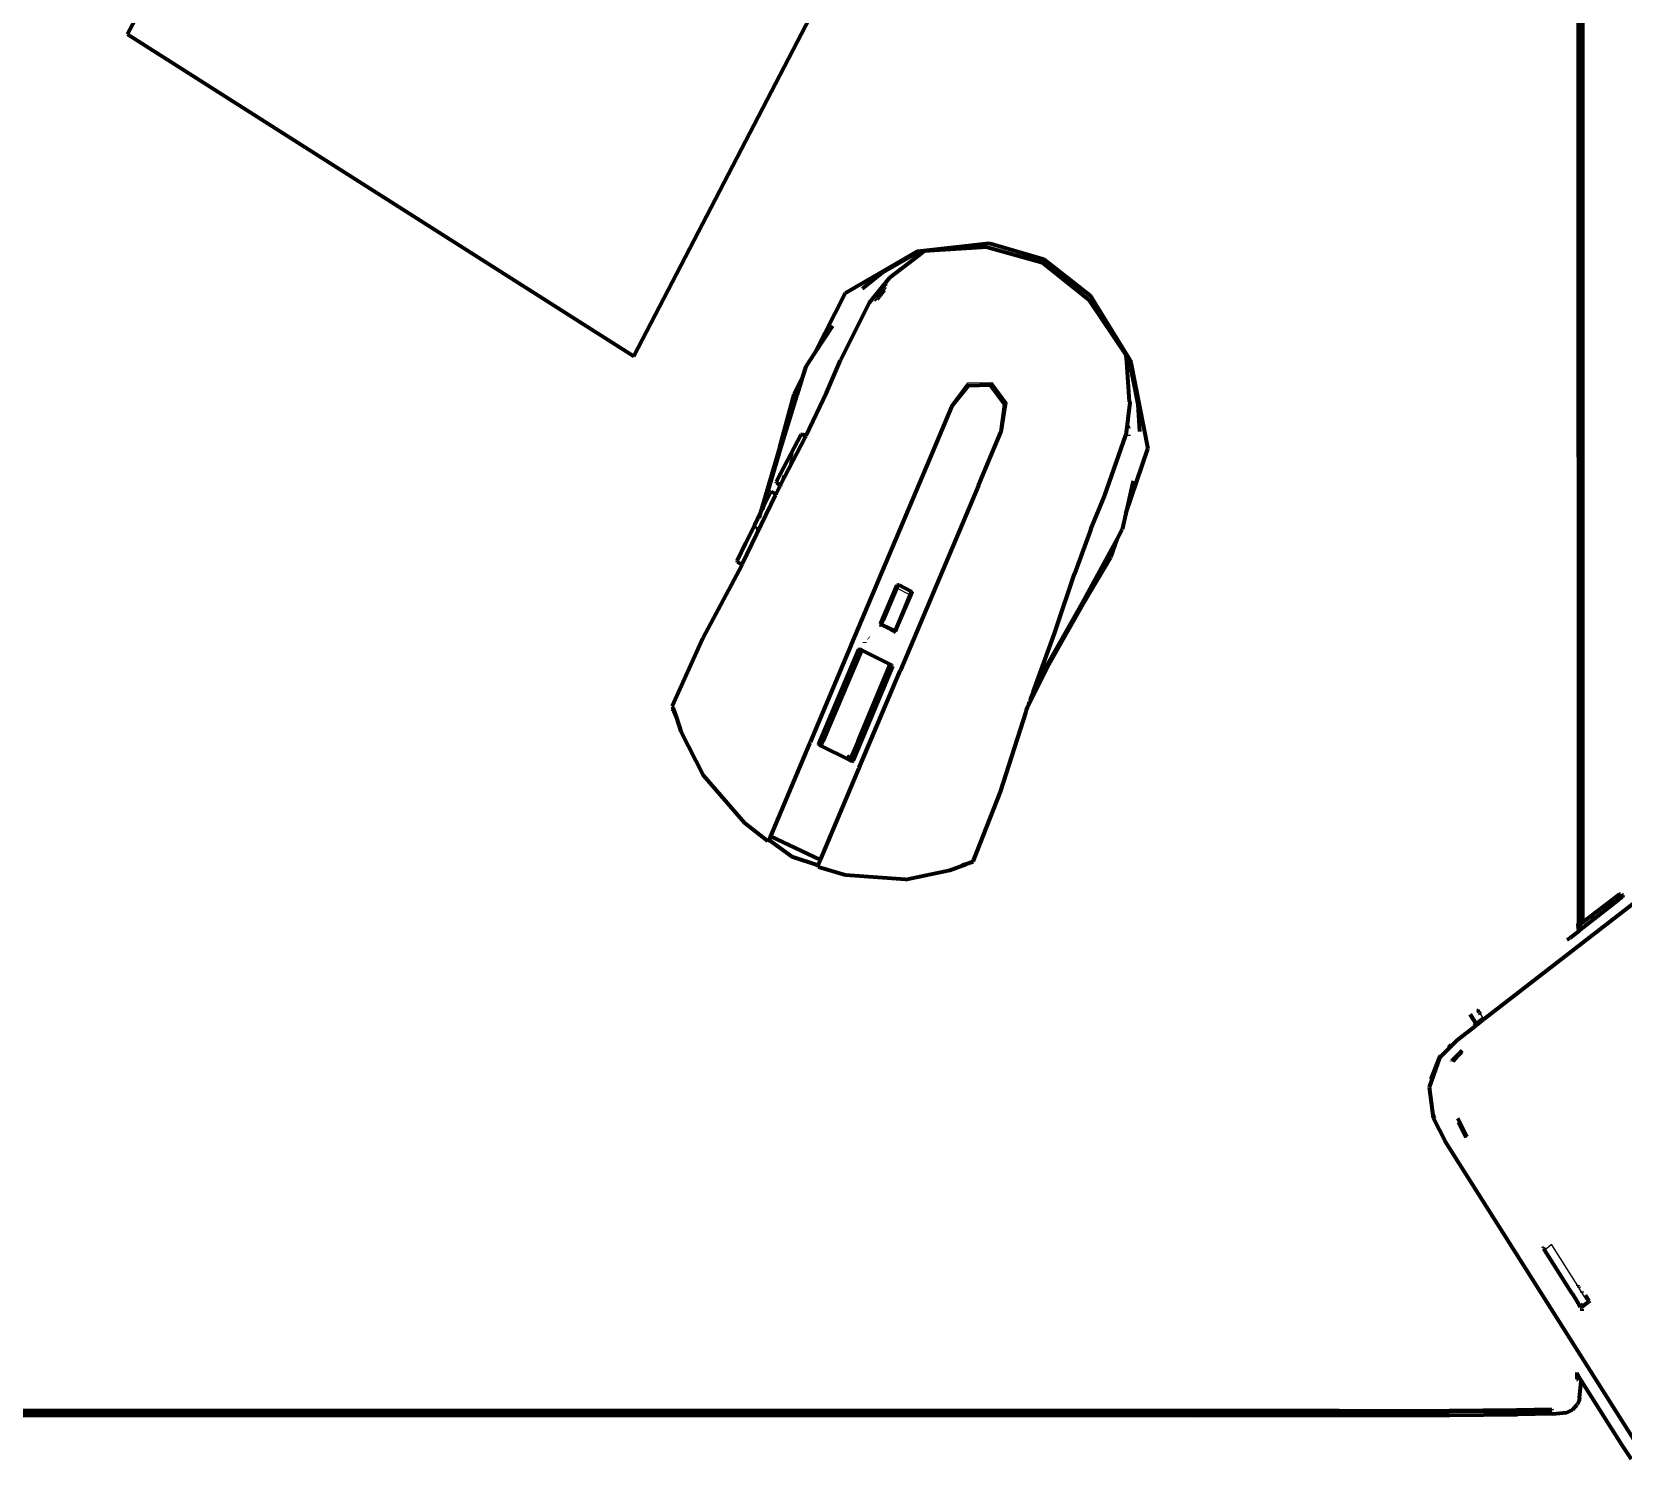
# Model space of a CAD drawing. Header units: millimetres. Extents: x 4307 to 31003, y 2809 to 20009.
# Drawn here: x 17752.6 to 17958.6, y 9448.3 to 9633.2 of the extents above; entities that cross this region are included whole.
import ezdxf

# ---------------------------------------------------------------- set-up
doc = ezdxf.new("R2010")
doc.units = ezdxf.units.MM
doc.layers.add('ProfileEdges', color=7, linetype='Continuous')

msp = doc.modelspace()

# ---------------------------------------------------------------- linework, layer by layer
for p, q in [((17867.25, 9604.62), (17867.08, 9604.65)), ((17883.43, 9603.31), (17876.26, 9605.26)), ((17866.53, 9604.11), (17866.77, 9604.24)), ((17889.38, 9598.49), (17883.43, 9603.31)), ((17863.53, 9600.99), (17862.96, 9600.15)), ((17863.33, 9600.38), (17862.96, 9600.15)), ((17862.96, 9600.15), (17861.69, 9598.27)), ((17861.82, 9598.31), (17863.22, 9600.05)), ((17863.08, 9599.62), (17862.1, 9598.39)), ((17862.83, 9600.07), (17862.6, 9599.93)), ((17862.96, 9600.15), (17862.83, 9600.07)), ((17894.74, 9590.44), (17894.86, 9590.32)), ((17894.78, 9589.78), (17895.75, 9584.93)), ((17851.28, 9586.23), (17851.64, 9586.02)), ((17851.66, 9586.09), (17851.37, 9586.26)), ((17851.37, 9586.23), (17851.66, 9586.07)), ((17851.66, 9586.09), (17851.37, 9586.23)), ((17871.56, 9584.75), (17873.78, 9587.7)), ((17873.78, 9587.7), (17876.86, 9587.74)), ((17873.8, 9587.4), (17873.81, 9587.51)), ((17876.75, 9587.47), (17873.8, 9587.4)), ((17873.8, 9587.33), (17873.8, 9587.4)), ((17873.81, 9587.51), (17876.79, 9587.56)), ((17876.75, 9587.47), (17876.72, 9587.4)), ((17876.79, 9587.56), (17876.75, 9587.47)), ((17877.73, 9586.13), (17876.75, 9587.47)), ((17876.79, 9587.56), (17878.67, 9585.01)), ((17876.86, 9587.74), (17878.82, 9585.1)), ((17871.13, 9583.68), (17871.56, 9584.75)), ((17872.32, 9585.61), (17871.61, 9584.72)), ((17878.63, 9584.89), (17878.15, 9581.35)), ((17878.82, 9585.1), (17878.2, 9581.32)), ((17878.6, 9584.93), (17878.55, 9584.88)), ((17878.67, 9585.01), (17878.6, 9584.93)), ((17878.63, 9584.89), (17878.6, 9584.93)), ((17871.13, 9583.68), (17868.67, 9577.89)), ((17894.77, 9581.78), (17894.71, 9582.14)), ((17849.47, 9579.38), (17849.54, 9579.62)), ((17852.3, 9580.98), (17851.43, 9579.34)), ((17852.3, 9580.98), (17852.76, 9580.74)), ((17852.8, 9580.81), (17852.34, 9581.06)), ((17852.74, 9580.7), (17852.34, 9580.89)), ((17878.2, 9581.32), (17854.49, 9525.06)), ((17868.67, 9577.89), (17847.84, 9528.49)), ((17849.51, 9578.92), (17849.61, 9579.27)), ((17849.59, 9575.87), (17850.51, 9577.61)), ((17850.51, 9577.61), (17851.41, 9579.3)), ((17851.11, 9578.51), (17850.7, 9577.25)), ((17851.43, 9579.34), (17851.41, 9579.3)), ((17849.09, 9574.89), (17849.59, 9575.87)), ((17849.53, 9574.49), (17849.86, 9575.73)), ((17847.37, 9571.6), (17848.3, 9573.45)), ((17848.3, 9573.45), (17848.32, 9573.5)), ((17848.87, 9573.16), (17848.3, 9573.45)), ((17848.89, 9573.21), (17848.32, 9573.5)), ((17849.53, 9574.49), (17849.09, 9574.89)), ((17847.35, 9571.54), (17847.23, 9571.3)), ((17847.37, 9571.6), (17847.35, 9571.54)), ((17846.24, 9569.25), (17846.72, 9570.23)), ((17846.84, 9570.59), (17846.93, 9570.66)), ((17846.93, 9570.66), (17846.98, 9570.84)), ((17846.98, 9570.84), (17847.22, 9571.27)), ((17846.14, 9569.05), (17845.07, 9566.81)), ((17846.14, 9569.05), (17846.21, 9569.18)), ((17846.21, 9569.18), (17846.24, 9569.25)), ((17846.37, 9569.09), (17846.31, 9568.91)), ((17846.42, 9568.64), (17846.55, 9569)), ((17844.01, 9564.64), (17845.07, 9566.81)), ((17892.16, 9565.17), (17891.89, 9565.26)), ((17891.91, 9565.3), (17892.16, 9565.17)), ((17892.16, 9565.17), (17891.92, 9565.33)), ((17892.23, 9565.18), (17892.16, 9565.17)), ((17892.29, 9565.15), (17892.23, 9565.18)), ((17844.48, 9564.01), (17839.47, 9554.51)), ((17843.95, 9564.51), (17844.52, 9564.18)), ((17843.97, 9564.54), (17844.01, 9564.64)), ((17843.97, 9564.54), (17844.53, 9564.21)), ((17844.52, 9564.18), (17844.56, 9564.19)), ((17844.53, 9564.21), (17844.58, 9564.23)), ((17892.2, 9565.16), (17892.16, 9565.17)), ((17864.65, 9561.07), (17862.92, 9556.97)), ((17864.74, 9561.55), (17864.63, 9561.54)), ((17864.65, 9561.07), (17864.68, 9561.15)), ((17864.68, 9561.08), (17864.65, 9561.07)), ((17866.17, 9560.29), (17864.68, 9561.08)), ((17864.72, 9561.24), (17864.8, 9561.42)), ((17864.76, 9561.6), (17864.74, 9561.55)), ((17864.8, 9561.42), (17866.31, 9560.67)), ((17866.17, 9560.29), (17864.43, 9556.2)), ((17866.32, 9560.64), (17866.17, 9560.29)), ((17866.31, 9560.67), (17866.32, 9560.64)), ((17866.44, 9560.68), (17866.46, 9560.72)), ((17866.51, 9560.58), (17866.44, 9560.68)), ((17888.81, 9559.36), (17888.68, 9559.15)), ((17862.92, 9556.97), (17862.73, 9556.52)), ((17862.55, 9556.34), (17862.57, 9556.4)), ((17862.73, 9556.52), (17864.23, 9555.73)), ((17864.23, 9555.73), (17864.41, 9556.1)), ((17864.27, 9555.53), (17864.25, 9555.48)), ((17864.43, 9556.2), (17864.41, 9556.1)), ((17836.67, 9548.25), (17839.47, 9554.51)), ((17859.77, 9553.29), (17859.68, 9553.25)), ((17863.75, 9551.3), (17863.6, 9551.37)), ((17863.98, 9551.17), (17863.75, 9551.3)), ((17863.96, 9551.11), (17863.98, 9551.17)), ((17881.67, 9546.09), (17884.23, 9551.3)), ((17883.29, 9549.83), (17882.23, 9547.65)), ((17835.56, 9545.78), (17836.36, 9547.59)), ((17836.36, 9547.59), (17836.67, 9548.25)), ((17835.56, 9545.78), (17835.61, 9545.6)), ((17836.06, 9544.35), (17836.65, 9542.64)), ((17839.52, 9536.99), (17836.65, 9542.64)), ((17854.51, 9540.72), (17854.46, 9540.87)), ((17854.51, 9540.72), (17854.55, 9540.8)), ((17854.7, 9540.59), (17854.51, 9540.72)), ((17858.46, 9538.73), (17854.7, 9540.59)), ((17858.71, 9538.65), (17858.46, 9538.73)), ((17858.84, 9538.7), (17858.71, 9538.65)), ((17877.89, 9534.69), (17874.36, 9525.77)), ((17847.82, 9528.41), (17847.87, 9528.49)), ((17854.47, 9525.08), (17854.45, 9524.99)), ((17865.72, 9523.48), (17871.48, 9524.68)), ((17873.05, 9525.27), (17871.48, 9524.68)), ((17874.15, 9525.67), (17873.05, 9525.27)), ((17874.21, 9525.72), (17874.15, 9525.67)), ((17874.36, 9525.77), (17874.21, 9525.72)), ((17954.58, 9518.6), (17958.28, 9521.47)), ((17954.58, 9518.6), (17953.36, 9517.66)), ((17952.81, 9517.23), (17952.78, 9517.21)), ((17952.94, 9517.33), (17952.81, 9517.23)), ((17953.05, 9517.42), (17952.94, 9517.33)), ((17953.36, 9517.66), (17953.15, 9517.5)), ((17939.68, 9506.65), (17939.79, 9506.47)), ((17940.08, 9506.02), (17940.46, 9505.41)), ((17937.27, 9492.07), (17937.3, 9491.94)), ((17937.3, 9491.94), (17938.32, 9490)), ((17948.4, 9475.43), (17948.35, 9475.4)), ((17948.35, 9475.4), (17952.73, 9468.48)), ((17948.46, 9475.46), (17948.4, 9475.43)), ((17948.46, 9475.46), (17949.29, 9476.12)), ((17949.37, 9476.09), (17949.29, 9476.12)), ((17951.62, 9472.55), (17949.37, 9476.09)), ((17952.74, 9470.77), (17951.62, 9472.55)), ((17952.87, 9470.56), (17952.74, 9470.77)), ((17953.26, 9469.94), (17952.87, 9470.56)), ((17952.73, 9468.44), (17952.86, 9468.28)), ((17953.01, 9468.25), (17953.25, 9468.43)), ((17953.25, 9468.43), (17953.36, 9468.52)), ((17953.86, 9468.99), (17953.26, 9469.94)), ((17953.86, 9468.91), (17953.86, 9468.99)), ((17952.86, 9468.23), (17952.93, 9468.17))]:
    msp.add_line(p, q)
at = {"layer": 'ProfileEdges', "lineweight": 211}
for p, q in [((17952.79, 9767.59), (17952.81, 9517.75)), ((17952.92, 9767.61), (17952.94, 9517.48)), ((17953.35, 9767.67), (17953.36, 9517.81)), ((17953.05, 9744), (17953.05, 9517.73)), ((17953.15, 9517.72), (17953.15, 9744.01)), ((17830.54, 9591.16), (17888.13, 9702.01)), ((17764.99, 9632.83), (17766.34, 9635.42)), ((17764.99, 9632.83), (17830.54, 9591.16)), ((17857.91, 9599.35), (17867.08, 9604.65)), ((17862.73, 9601.98), (17867.04, 9604.47)), ((17867.11, 9604.41), (17867.04, 9604.47)), ((17867.08, 9604.65), (17867.31, 9604.76)), ((17867.11, 9604.41), (17867.22, 9604.43)), ((17867.43, 9604.27), (17867.22, 9604.43)), ((17867.31, 9604.76), (17876.51, 9605.78)), ((17868.1, 9604.74), (17867.46, 9604.25)), ((17876.26, 9605.26), (17868.1, 9604.74)), ((17876.26, 9605.26), (17883.41, 9603.28)), ((17876.51, 9605.78), (17883.59, 9603.7)), ((17867.46, 9604.25), (17863.62, 9601.29)), ((17867.46, 9604.25), (17867.43, 9604.27)), ((17883.41, 9603.28), (17889.38, 9598.49)), ((17883.59, 9603.7), (17889.59, 9599.03)), ((17860.14, 9599.92), (17862.73, 9601.98)), ((17863.62, 9601.29), (17860.98, 9598.07)), ((17853.96, 9591.54), (17857.91, 9599.35)), ((17862.5, 9599.77), (17862.83, 9600.07)), ((17862.6, 9599.93), (17862.57, 9599.91)), ((17889.38, 9598.49), (17894.27, 9591.23)), ((17889.59, 9599.03), (17894.79, 9590.59)), ((17860.98, 9598.07), (17857.28, 9590.65)), ((17853.96, 9591.54), (17856.31, 9595.1)), ((17852.83, 9589.83), (17853.96, 9591.54)), ((17855.49, 9586.39), (17857.28, 9590.65)), ((17894.34, 9590.38), (17894.27, 9591.23)), ((17894.34, 9590.38), (17894.37, 9590.37)), ((17894.71, 9585.25), (17894.34, 9590.38)), ((17894.37, 9590.37), (17894.62, 9590.3)), ((17894.68, 9590.19), (17894.62, 9590.3)), ((17894.77, 9590.17), (17894.68, 9590.19)), ((17895.81, 9584.91), (17894.77, 9590.17)), ((17894.79, 9590.59), (17894.86, 9590.32)), ((17894.86, 9590.32), (17897.09, 9579.14)), ((17851.3, 9586.3), (17852.41, 9588.47)), ((17851.66, 9586.09), (17852.41, 9588.47)), ((17852.41, 9588.47), (17852.83, 9589.83)), ((17849.41, 9579.41), (17851.28, 9586.23)), ((17849.55, 9579.3), (17851.64, 9586.02)), ((17851.28, 9586.23), (17851.37, 9586.23)), ((17851.3, 9586.3), (17851.37, 9586.26)), ((17851.37, 9586.26), (17851.37, 9586.23)), ((17851.64, 9586.02), (17851.66, 9586.09)), ((17855.49, 9586.39), (17852.84, 9580.89)), ((17873.8, 9587.33), (17871.68, 9584.68)), ((17876.72, 9587.4), (17873.8, 9587.33)), ((17878.55, 9584.88), (17876.72, 9587.4)), ((17871.66, 9584.59), (17868.79, 9577.83)), ((17871.68, 9584.68), (17871.66, 9584.59)), ((17878.08, 9581.38), (17878.55, 9584.88)), ((17894.73, 9585.16), (17894.23, 9580.92)), ((17894.76, 9585.23), (17894.71, 9585.25)), ((17894.76, 9585.23), (17894.73, 9585.16)), ((17896.05, 9581.4), (17895.81, 9584.91)), ((17849.5, 9575.92), (17852.2, 9581.01)), ((17849.53, 9574.49), (17852.74, 9580.7)), ((17852.2, 9581.01), (17852.34, 9581.06)), ((17852.34, 9581.06), (17852.82, 9580.82)), ((17852.74, 9580.7), (17852.76, 9580.74)), ((17852.76, 9580.74), (17852.82, 9580.82)), ((17852.82, 9580.82), (17852.84, 9580.89)), ((17875.15, 9574.42), (17878.03, 9581.3)), ((17878.03, 9581.3), (17878.08, 9581.38)), ((17891.47, 9573.01), (17894.23, 9580.92)), ((17894.6, 9580.82), (17894.6, 9580.98)), ((17849.41, 9579.41), (17846.94, 9570.91)), ((17847.37, 9571.8), (17849.55, 9579.3)), ((17868.79, 9577.83), (17858.67, 9553.81)), ((17894.22, 9570.77), (17897.09, 9579.14)), ((17848.99, 9574.93), (17849.5, 9575.92)), ((17847.37, 9571.8), (17848.21, 9573.52)), ((17848.36, 9573.58), (17848.21, 9573.52)), ((17848.93, 9573.29), (17848.36, 9573.58)), ((17849.13, 9573.72), (17848.93, 9573.29)), ((17849.03, 9574.78), (17848.99, 9574.93)), ((17849.03, 9574.78), (17849.48, 9574.38)), ((17849.45, 9574.33), (17849.13, 9573.72)), ((17849.45, 9574.33), (17849.48, 9574.38)), ((17849.53, 9574.49), (17849.48, 9574.38)), ((17875.15, 9574.42), (17865.06, 9550.52)), ((17895.16, 9575), (17894.22, 9570.77)), ((17848.87, 9573.16), (17844.55, 9564.24)), ((17846.94, 9570.91), (17847.37, 9571.8)), ((17847.23, 9571.3), (17847.37, 9571.8)), ((17848.89, 9573.21), (17848.87, 9573.16)), ((17848.93, 9573.29), (17848.89, 9573.21)), ((17889.67, 9568.77), (17891.47, 9573.01)), ((17846.13, 9569.28), (17846.94, 9570.91)), ((17846.84, 9570.59), (17846.72, 9570.23)), ((17846.94, 9570.91), (17846.84, 9570.59)), ((17847.22, 9571.27), (17847.23, 9571.3)), ((17894.22, 9570.77), (17893.76, 9568.72)), ((18023.98, 9569.91), (17940.54, 9505.28)), ((17846.13, 9569.28), (17845, 9566.92)), ((17846.32, 9569.12), (17846.28, 9568.99)), ((17846.36, 9568.78), (17846.46, 9569.05)), ((17889.67, 9568.77), (17887.56, 9562.97)), ((17891.92, 9565.33), (17893.09, 9567.48)), ((17892.29, 9565.15), (17893.09, 9567.48)), ((17893.09, 9567.48), (17893.76, 9568.72)), ((17845, 9566.92), (17843.9, 9564.66)), ((17888.58, 9559.17), (17891.89, 9565.26)), ((17891.89, 9565.26), (17891.92, 9565.33)), ((17844.48, 9564.01), (17839.45, 9554.63)), ((17843.89, 9564.62), (17843.9, 9564.66)), ((17843.95, 9564.51), (17843.89, 9564.62)), ((17843.95, 9564.51), (17843.94, 9564.48)), ((17844.52, 9564.18), (17843.94, 9564.48)), ((17844.55, 9564.17), (17844.47, 9564.09)), ((17844.47, 9564.09), (17844.48, 9564.01)), ((17844.55, 9564.17), (17844.52, 9564.18)), ((17844.55, 9564.24), (17844.56, 9564.19)), ((17844.56, 9564.19), (17844.55, 9564.17)), ((17888.75, 9559.12), (17892.26, 9565.08)), ((17892.26, 9565.08), (17892.2, 9565.16)), ((17892.2, 9565.16), (17892.29, 9565.15)), ((17862.74, 9557.07), (17864.61, 9561.5)), ((17864.69, 9561.5), (17862.81, 9557.03)), ((17864.61, 9561.5), (17864.63, 9561.54)), ((17864.61, 9561.5), (17864.69, 9561.5)), ((17864.69, 9561.5), (17864.74, 9561.55)), ((17864.74, 9561.55), (17864.82, 9561.55)), ((17864.82, 9561.55), (17866.39, 9560.74)), ((17885.2, 9555.89), (17887.56, 9562.97)), ((17866.44, 9560.6), (17864.56, 9556.13)), ((17864.62, 9556.09), (17866.5, 9560.53)), ((17866.39, 9560.74), (17866.44, 9560.68)), ((17866.44, 9560.68), (17866.44, 9560.6)), ((17866.5, 9560.53), (17866.44, 9560.6)), ((17866.51, 9560.58), (17866.5, 9560.53)), ((17884.15, 9551.39), (17888.58, 9559.17)), ((17884.29, 9551.28), (17888.75, 9559.12)), ((17862.52, 9556.54), (17862.74, 9557.07)), ((17862.61, 9556.56), (17862.81, 9557.03)), ((17862.65, 9557.11), (17862.74, 9557.07)), ((17862.74, 9557.07), (17862.81, 9557.03)), ((17862.81, 9557.03), (17862.92, 9556.97)), ((17862.35, 9556.42), (17862.54, 9556.38)), ((17862.42, 9556.56), (17862.52, 9556.54)), ((17862.5, 9556.49), (17862.52, 9556.54)), ((17862.54, 9556.48), (17862.5, 9556.49)), ((17862.52, 9556.54), (17862.54, 9556.48)), ((17862.57, 9556.4), (17862.54, 9556.48)), ((17862.54, 9556.38), (17862.57, 9556.4)), ((17862.57, 9556.4), (17862.66, 9556.35)), ((17862.66, 9556.42), (17862.61, 9556.56)), ((17862.76, 9556.33), (17862.66, 9556.42)), ((17862.66, 9556.35), (17862.76, 9556.33)), ((17862.76, 9556.33), (17862.68, 9556.15)), ((17864.24, 9555.62), (17862.76, 9556.33)), ((17862.76, 9556.33), (17864.15, 9555.59)), ((17864.11, 9555.5), (17864.15, 9555.59)), ((17864.19, 9555.57), (17864.15, 9555.59)), ((17864.19, 9555.57), (17864.27, 9555.53)), ((17864.24, 9555.62), (17864.36, 9555.67)), ((17864.3, 9555.54), (17864.27, 9555.53)), ((17864.43, 9555.36), (17864.27, 9555.53)), ((17864.39, 9555.53), (17864.3, 9555.54)), ((17864.36, 9555.67), (17864.56, 9556.13)), ((17864.39, 9555.53), (17864.62, 9556.09)), ((17864.48, 9555.49), (17864.39, 9555.53)), ((17864.43, 9556.2), (17864.56, 9556.13)), ((17864.56, 9556.13), (17864.62, 9556.09)), ((17864.62, 9556.09), (17864.71, 9556.05)), ((17882.23, 9547.65), (17884.98, 9555.23)), ((17884.98, 9555.23), (17885.2, 9555.89)), ((17839.45, 9554.63), (17835.47, 9545.85)), ((17858.62, 9553.7), (17853.36, 9541.16)), ((17854.49, 9540.94), (17859.66, 9553.19)), ((17859.98, 9553.1), (17855.82, 9543.24)), ((17858.67, 9553.81), (17858.62, 9553.7)), ((17859.68, 9553.25), (17859.66, 9553.19)), ((17859.66, 9553.19), (17859.79, 9553.24)), ((17859.98, 9553.1), (17859.79, 9553.24)), ((17860, 9553.14), (17859.98, 9553.1)), ((17863.73, 9551.23), (17859.98, 9553.1)), ((17860.4, 9554.11), (17860.37, 9554.03)), ((17860.93, 9554.66), (17860.89, 9554.68)), ((17864.03, 9551.03), (17858.87, 9538.78)), ((17859.55, 9541.32), (17863.73, 9551.23)), ((17863.73, 9551.23), (17863.75, 9551.3)), ((17863.96, 9551.11), (17863.73, 9551.23)), ((17864.03, 9551.03), (17863.96, 9551.11)), ((17881.51, 9545.65), (17884.29, 9551.28)), ((17884.15, 9551.39), (17881.87, 9546.65)), ((17859.72, 9537.88), (17865.02, 9550.4)), ((17865.02, 9550.4), (17865.06, 9550.52)), ((17881.87, 9546.65), (17881.74, 9546.38)), ((17881.87, 9546.65), (17882.12, 9547.41)), ((17882.23, 9547.65), (17882.12, 9547.41)), ((17835.47, 9545.85), (17835.61, 9545.6)), ((17835.61, 9545.6), (17835.62, 9545.63)), ((17835.61, 9545.6), (17835.63, 9545.54)), ((17835.61, 9545.46), (17835.63, 9545.54)), ((17835.61, 9545.46), (17835.63, 9545.39)), ((17835.63, 9545.39), (17835.61, 9545.3)), ((17835.64, 9545.24), (17835.61, 9545.3)), ((17835.63, 9545.54), (17836.06, 9544.35)), ((17835.64, 9545.24), (17835.82, 9544.85)), ((17835.82, 9544.85), (17836.06, 9544.35)), ((17877.98, 9534.75), (17881.3, 9545.09)), ((17881.3, 9545.09), (17881.37, 9545.38)), ((17881.37, 9545.38), (17881.51, 9545.65)), ((17881.51, 9545.65), (17881.54, 9545.83)), ((17881.54, 9545.83), (17881.67, 9546.09)), ((17881.67, 9546.09), (17881.74, 9546.38)), ((17836.06, 9544.35), (17836.63, 9542.57)), ((17836.63, 9542.57), (17839.5, 9536.92)), ((17855.82, 9543.24), (17855.05, 9541.4)), ((17855.82, 9543.24), (17855.9, 9543.21)), ((17853.28, 9541.02), (17848.21, 9529.01)), ((17853.28, 9541.02), (17853.36, 9541.16)), ((17854.46, 9540.87), (17854.49, 9540.94)), ((17854.49, 9540.94), (17854.55, 9540.8)), ((17854.55, 9540.8), (17854.75, 9540.7)), ((17854.75, 9540.7), (17854.7, 9540.59)), ((17855.05, 9541.4), (17854.75, 9540.7)), ((17854.95, 9540.93), (17854.75, 9540.7)), ((17858.5, 9538.84), (17854.75, 9540.7)), ((17855.05, 9541.4), (17855.12, 9541.34)), ((17859.55, 9541.32), (17858.5, 9538.84)), ((17859.55, 9541.32), (17859.47, 9541.37)), ((17858.51, 9539.09), (17858.15, 9539.35)), ((17858.5, 9538.84), (17858.46, 9538.73)), ((17858.5, 9538.84), (17858.51, 9539.09)), ((17858.5, 9538.84), (17858.74, 9538.73)), ((17858.74, 9538.73), (17858.87, 9538.78)), ((17858.84, 9538.7), (17858.87, 9538.78)), ((17839.5, 9536.92), (17844.85, 9530.72)), ((17854.71, 9525.95), (17859.67, 9537.72)), ((17859.72, 9537.88), (17859.67, 9537.72)), ((17874.46, 9525.74), (17877.98, 9534.75)), ((17844.85, 9530.72), (17847.82, 9528.41)), ((17847.98, 9528.45), (17847.82, 9528.41)), ((17848.02, 9528.55), (17847.98, 9528.45)), ((17848.08, 9528.6), (17848.02, 9528.55)), ((17848.02, 9528.55), (17851, 9526.39)), ((17848.21, 9529.01), (17848.08, 9528.6)), ((17854.71, 9525.95), (17848.21, 9529.01)), ((17851, 9526.39), (17854.41, 9525.26)), ((17854.37, 9525.16), (17854.41, 9525.26)), ((17854.45, 9524.99), (17854.37, 9525.16)), ((17854.41, 9525.33), (17854.71, 9525.95)), ((17854.41, 9525.26), (17854.41, 9525.33)), ((17857.95, 9523.96), (17854.45, 9524.99)), ((17865.69, 9523.41), (17871.45, 9524.61)), ((17871.45, 9524.61), (17873.54, 9525.39)), ((17873.54, 9525.39), (17873.05, 9525.27)), ((17873.54, 9525.39), (17874.04, 9525.58)), ((17873.94, 9525.48), (17873.54, 9525.39)), ((17873.99, 9525.5), (17873.94, 9525.48)), ((17874.04, 9525.58), (17873.99, 9525.5)), ((17874.04, 9525.58), (17874.11, 9525.6)), ((17874.11, 9525.6), (17874.46, 9525.74)), ((17874.15, 9525.67), (17874.11, 9525.6)), ((17874.15, 9525.67), (17874.2, 9525.69)), ((17874.21, 9525.72), (17874.2, 9525.69)), ((17865.69, 9523.41), (17857.95, 9523.96)), ((17957.15, 9520.72), (17953.36, 9517.81)), ((17957.94, 9520.7), (17954.81, 9518.24)), ((17958.07, 9521.44), (17957.15, 9520.72)), ((17957.94, 9520.7), (17958.07, 9520.83)), ((17958.28, 9521.47), (17958.07, 9521.44)), ((17958.07, 9520.83), (17958.44, 9521.24)), ((17958.31, 9520.98), (17958.07, 9520.83)), ((17958.28, 9521.47), (17958.44, 9521.24)), ((17958.31, 9520.98), (17958.47, 9521.19)), ((17958.44, 9521.24), (17958.47, 9521.27)), ((17958.44, 9521.24), (17958.47, 9521.19)), ((17958.58, 9521.36), (17958.47, 9521.27)), ((17958.47, 9521.19), (17958.52, 9521.11)), ((17958.58, 9521.36), (17958.52, 9521.11)), ((17958.63, 9521.37), (17958.58, 9521.36)), ((17954.81, 9518.24), (17953.05, 9516.87)), ((17953.36, 9517.81), (17953.33, 9517.78)), ((17954.81, 9518.24), (17954.58, 9518.6)), ((17951.38, 9515.61), (17951.7, 9515.81)), ((17952.81, 9516.68), (17951.7, 9515.81)), ((17952.78, 9517.36), (17952.81, 9517.75)), ((17952.78, 9517.36), (17952.94, 9517.48)), ((17952.81, 9517.23), (17952.78, 9517.36)), ((17952.78, 9517.36), (17952.78, 9517.21)), ((17952.78, 9517.21), (17952.81, 9516.68)), ((17953.05, 9516.87), (17952.81, 9516.68)), ((17953.05, 9517.57), (17952.94, 9517.48)), ((17952.94, 9517.48), (17952.94, 9517.33)), ((17953.05, 9517.73), (17953.15, 9517.72)), ((17953.05, 9517.57), (17953.05, 9517.73)), ((17953.05, 9517.42), (17953.05, 9517.57)), ((17953.05, 9516.87), (17953.05, 9517.42)), ((17953.28, 9517.75), (17953.15, 9517.65)), ((17953.36, 9517.66), (17953.33, 9517.78)), ((17951.38, 9515.61), (17951.3, 9515.58)), ((17938.74, 9505.92), (17939.52, 9504.69)), ((17938.79, 9505.96), (17939.57, 9504.72)), ((17939.98, 9506.16), (17939.79, 9506.47)), ((17939.98, 9506.16), (17940.08, 9506.02)), ((17937.1, 9502.59), (17939.61, 9504.55)), ((17939.31, 9504.5), (17939.52, 9504.69)), ((17939.52, 9504.69), (17939.57, 9504.72)), ((17939.52, 9504.69), (17939.61, 9504.55)), ((17939.57, 9504.72), (17940.01, 9505.04)), ((17939.66, 9504.59), (17939.57, 9504.72)), ((17939.61, 9504.55), (17939.66, 9504.59)), ((17939.66, 9504.59), (17940.54, 9505.28)), ((17940.01, 9505.04), (17940.46, 9505.41)), ((17940.54, 9505.28), (17940.46, 9505.41)), ((17934.82, 9500.29), (17937.1, 9502.59)), ((17936.01, 9501.66), (17936.33, 9501.98)), ((17934.82, 9500.29), (17933.51, 9496.5)), ((17933.76, 9497.53), (17934.82, 9500.29)), ((17934.82, 9500.29), (17934.86, 9500.5)), ((17934.86, 9500.5), (17934.95, 9500.6)), ((17936.42, 9499.89), (17936.43, 9499.93)), ((17936.43, 9499.93), (17937.75, 9501.24)), ((17937.14, 9500.54), (17936.56, 9499.85)), ((17937.68, 9501.06), (17937.14, 9500.54)), ((17933.51, 9496.5), (17933.99, 9492.53)), ((17933.99, 9492.53), (17935.56, 9489.53)), ((17934.08, 9492.69), (17934.04, 9492.92)), ((17934.17, 9492.51), (17934.08, 9492.69)), ((17938.4, 9490.06), (17937.2, 9492.45)), ((17938.3, 9489.98), (17937.3, 9491.94)), ((17960.55, 9450.04), (17935.56, 9489.53)), ((17948.3, 9475.61), (17948.32, 9475.77)), ((17948.36, 9475.52), (17948.3, 9475.61)), ((17948.32, 9475.77), (17948.36, 9475.8)), ((17948.4, 9475.43), (17948.38, 9475.49)), ((17951.99, 9469.78), (17948.4, 9475.43)), ((17952.74, 9470.86), (17952.74, 9470.77)), ((17952.87, 9470.66), (17952.87, 9470.56)), ((17951.99, 9469.78), (17952.73, 9468.6)), ((17952.73, 9468.6), (17952.73, 9468.48)), ((17952.73, 9468.6), (17952.86, 9468.39)), ((17952.73, 9468.48), (17952.73, 9468.44)), ((17952.86, 9468.39), (17952.86, 9468.28)), ((17952.86, 9468.39), (17952.94, 9468.28)), ((17953.23, 9468.02), (17954.11, 9468.7)), ((17953.25, 9468.43), (17953.23, 9468.02)), ((17953.26, 9470.05), (17953.26, 9469.94)), ((17953.69, 9469.56), (17954.14, 9468.85)), ((17954.11, 9468.7), (17954.14, 9468.85)), ((17954.28, 9468.83), (17954.11, 9468.7)), ((17952.86, 9468.28), (17952.86, 9468.23)), ((17953.01, 9468.25), (17952.94, 9468.28)), ((17953.09, 9468.04), (17953.01, 9468.25)), ((17953.23, 9468.02), (17953.09, 9468.04)), ((17953.23, 9468.02), (17953.24, 9467.89)), ((17953.24, 9467.78), (17953.24, 9467.53)), ((17952.63, 9458.69), (17952.64, 9459.31)), ((17952.63, 9458.69), (17952.76, 9458.65)), ((17952.64, 9459.31), (17952.64, 9459.57)), ((17952.64, 9459.31), (17952.76, 9459.14)), ((17952.76, 9459.14), (17952.77, 9459.37)), ((17952.76, 9459.14), (17952.76, 9459.11)), ((17952.76, 9459.11), (17952.76, 9458.65)), ((17952.76, 9459.11), (17953.17, 9458.5)), ((17952.96, 9456.27), (17953.17, 9458.5)), ((17953.17, 9458.5), (17958.42, 9450.17)), ((17952.96, 9456.27), (17952.86, 9455.8)), ((17903.46, 9453.99), (17436.7, 9454)), ((17921.82, 9454.62), (17436.77, 9454.62)), ((17455.14, 9454.22), (17903.44, 9454.22)), ((17903.43, 9454.46), (17921.83, 9454.47)), ((17903.44, 9454.33), (17903.43, 9454.46)), ((17921.84, 9454.35), (17903.44, 9454.33)), ((17903.44, 9454.33), (17903.44, 9454.22)), ((17903.46, 9453.99), (17936.15, 9454.06)), ((17921.82, 9454.62), (17936.07, 9454.65)), ((17921.83, 9454.47), (17936.09, 9454.51)), ((17936.11, 9454.38), (17921.84, 9454.35)), ((17936.07, 9454.65), (17944.79, 9454.71)), ((17944.82, 9454.57), (17936.09, 9454.51)), ((17936.09, 9454.51), (17936.11, 9454.38)), ((17936.15, 9454.06), (17944.91, 9454.11)), ((17944.79, 9454.71), (17949.34, 9454.8)), ((17949.38, 9454.66), (17944.82, 9454.57)), ((17949.51, 9454.21), (17944.91, 9454.11)), ((17949.34, 9454.8), (17949.38, 9454.66)), ((17949.51, 9454.21), (17951.31, 9454.39)), ((17951.31, 9454.39), (17952.09, 9454.76)), ((17952.09, 9454.76), (17952.66, 9455.4)), ((17952.86, 9455.8), (17952.66, 9455.4)), ((17958.42, 9450.17), (17959.65, 9448.34))]:
    msp.add_line(p, q, dxfattribs=at)

doc.saveas('drawing.dxf')
